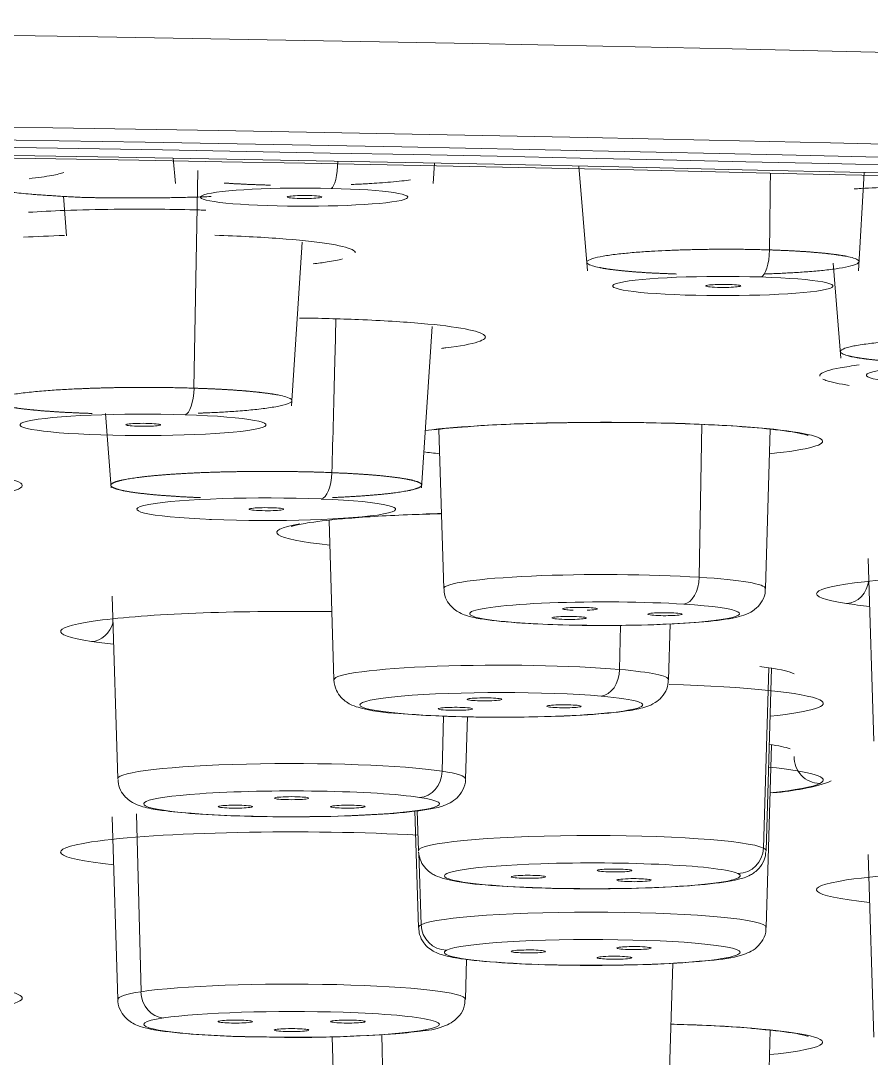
# Model space of a CAD drawing. Extents: x 19821 to 22981, y -91 to 2224.
# Drawn here: x 20712.54 to 20722.37, y 1301.8 to 1313.79 of the extents above; entities that cross this region are included whole.
import ezdxf

# ---------------------------------------------------------------- set-up
doc = ezdxf.new("R2010")
doc.units = 0
doc.header["$LTSCALE"] = 10
doc.header["$MEASUREMENT"] = 0
doc.layers.add('1', color=7, linetype='CONTINUOUS')

msp = doc.modelspace()

# ---------------------------------------------------------------- linework, layer by layer
at = {"layer": '1', "color": 7, "linetype": 'Continuous', "lineweight": 18}
for p, q in [((20714.305, 1312.197), (20714.33, 1311.904)), ((20717.308, 1311.904), (20717.322, 1312.139)), ((20718.992, 1312.104), (20719.092, 1310.896)), ((20722.223, 1310.896), (20722.29, 1312.029)), ((20713.036, 1311.759), (20713.07, 1311.301)), ((20715.673, 1309.336), (20715.795, 1311.226)), ((20721.93, 1310.983), (20722.02, 1309.885)), ((20717.173, 1308.387), (20717.297, 1310.251)), ((20713.523, 1309.246), (20713.586, 1308.387)), ((20717.375, 1309.063), (20717.431, 1307.224)), ((20721.148, 1307.224), (20721.204, 1309.066)), ((20716.106, 1308.011), (20716.161, 1306.17)), ((20722.335, 1307.571), (20722.399, 1305.461)), ((20713.6, 1307.136), (20713.663, 1305.026)), ((20720.029, 1306.17), (20720.048, 1306.815)), ((20721.155, 1304.194), (20721.219, 1306.304)), ((20717.681, 1305.026), (20717.703, 1305.744)), ((20721.155, 1303.308), (20721.219, 1305.419)), ((20717.097, 1304.656), (20717.138, 1303.308)), ((20717.124, 1304.66), (20717.138, 1304.194)), ((20713.6, 1304.587), (20713.663, 1302.476)), ((20722.335, 1304.15), (20722.399, 1302.04)), ((20717.681, 1302.476), (20717.695, 1302.939)), ((20720.029, 1301.332), (20720.076, 1302.894)), ((20721.148, 1300.278), (20721.203, 1302.117)), ((20716.14, 1302.045), (20716.161, 1301.332))]:
    msp.add_line(p, q, dxfattribs=at)
at = {"layer": '1', "color": 7, "linetype": 'Continuous', "lineweight": 13}
for p, q in [((20714.589, 1312.055), (20714.544, 1309.54)), ((20720.413, 1309.121), (20720.382, 1307.355)), ((20719.473, 1306.799), (20719.462, 1306.289)), ((20721.125, 1304.224), (20721.187, 1306.309)), ((20717.428, 1305.751), (20717.412, 1305.114)), ((20713.879, 1304.622), (20713.933, 1302.564)), ((20717.144, 1304.169), (20717.168, 1303.339)), ((20716.714, 1302.07), (20716.728, 1301.452))]:
    msp.add_line(p, q, dxfattribs=at)
for centre, major_axis, ratio, start_param, end_param in [((20690.341, 1302.937), (-124.486, 0), 0.087156, 3.139264, 4.704892), ((20719.289, 1308.926), (2.519, 0), 0.087156, 0.942478, 2.536542), ((20719.289, 1308.926), (2.519, 0), 0.087156, 5.570289, 7.225663), ((20719.289, 1308.926), (2.519, 0), 0.087156, 3.73501, 3.854488), ((20709.966, 1308.416), (2.594, 0), 0.087156, 5.789628, 6.771424), ((20718.095, 1307.873), (2.594, 0), 0.087156, 1.840188, 1.912346), ((20718.095, 1307.873), (2.594, 0), 0.087156, 2.68292, 3.843738), ((20719.289, 1307.224), (-1.859, 0), 0.087156, 4.08407, 6.285786), ((20724.332, 1307.164), (2.594, 0), 0.087156, 1.286859, 3.665191), ((20720.206, 1307.343), (-0.019, -0.299), 0.585549, 0.107723, 1.648529), ((20719.289, 1307.224), (-1.859, 0), 0.087156, 3.138943, 4.08407), ((20722.086, 1307.35), (0.045, 0.297), 0.86273, 3.314816, 4.739118), ((20719.289, 1306.934), (-1.559, 0), 0.087156, 4.08407, 7.225663), ((20719.289, 1306.934), (-1.559, 0), 0.087156, 0.942478, 4.08407), ((20724.332, 1307.164), (2.594, 0), 0.087156, 3.665191, 3.843771), ((20715.672, 1306.728), (2.669, 0), 0.087156, 1.395636, 3.665191), ((20713.361, 1306.911), (-0.045, -0.297), 0.86273, 0.173224, 1.446724), ((20715.672, 1306.728), (2.669, 0), 0.087156, 3.665191, 3.833463), ((20718.095, 1306.17), (-1.934, 0), 0.087156, 3.926991, 6.285788), ((20719.25, 1306.28), (-0.026, -0.299), 0.704416, 0.123102, 1.663907), ((20718.095, 1306.17), (-1.934, 0), 0.087156, 3.138945, 3.926991), ((20719.147, 1305.897), (2.669, 0), 0.087156, 0.174533, 1.232072), ((20718.095, 1305.88), (-1.634, 0), 0.087156, 3.926991, 7.068583), ((20718.095, 1305.88), (-1.634, 0), 0.087156, 0.785398, 3.926991), ((20719.147, 1305.897), (2.669, 0), 0.087156, 5.591326, 6.457718), ((20716.94, 1306.079), (0.026, 0.299), 0.704416, 3.003359, 3.264695), ((20715.672, 1305.026), (-2.009, 0), 0.087156, 3.665191, 6.285771), ((20721.775, 1305.27), (-0.133, 0.269), 0.98106, 1.074101, 2.674888), ((20717.152, 1305.109), (-0.045, -0.297), 0.86273, 0.173224, 1.714029), ((20715.672, 1305.026), (-2.009, 0), 0.087156, 3.138926, 3.665191), ((20719.147, 1305.011), (2.669, 0), 0.087156, 6.108652, 6.985353), ((20715.672, 1304.736), (-1.709, 0), 0.087156, 5.382219, 6.806784), ((20719.147, 1305.011), (2.669, 0), 0.087156, 5.59132, 6.108652), ((20715.672, 1304.736), (-1.709, 0), 0.087156, 0.523599, 3.665191), ((20715.672, 1304.179), (2.669, 0), 0.087156, 0.991974, 2.617994), ((20719.147, 1304.194), (-2.009, 0), 0.087156, 3.316126, 6.285766), ((20715.672, 1304.179), (2.669, 0), 0.087156, 2.617994, 3.833447), ((20720.83, 1304.229), (0.133, 0.269), 0.98106, 3.608297, 5.149103), ((20719.147, 1304.194), (-2.009, 0), 0.087156, 3.136907, 3.316126), ((20719.147, 1303.904), (-1.709, 0), 0.087156, 5.066876, 6.457718), ((20719.147, 1303.904), (-1.709, 0), 0.087156, 0.174533, 3.316126), ((20724.332, 1303.743), (2.594, 0), 0.087156, 0.716447, 2.617994), ((20724.332, 1303.743), (2.594, 0), 0.087156, 2.617994, 3.843755), ((20719.147, 1303.309), (-2.009, 0), 0.087156, 3.139012, 6.108652), ((20719.147, 1303.309), (-2.009, 0), 0.087156, 6.108652, 6.286838), ((20717.464, 1303.343), (0.133, -0.269), 0.98106, 4.275675, 5.816481), ((20719.147, 1303.019), (-1.709, 0), 0.087156, 2.96706, 6.108652), ((20719.147, 1303.019), (-1.709, 0), 0.087156, 6.108652, 9.250245), ((20709.966, 1302.491), (2.594, 0), 0.087156, 5.581072, 7.367804), ((20715.672, 1302.477), (-2.009, 0), 0.087156, 3.139007, 5.759587), ((20715.672, 1302.477), (-2.009, 0), 0.087156, 5.759587, 6.285852), ((20714.192, 1302.56), (0.045, -0.297), 0.86273, 4.569156, 6.109962), ((20715.672, 1302.187), (-1.709, 0), 0.087156, 5.759587, 8.901179), ((20715.672, 1302.187), (-1.709, 0), 0.087156, 2.617994, 4.355393), ((20719.289, 1301.981), (2.519, 0), 0.087156, 5.570289, 7.54537)]:
    msp.add_ellipse(centre, major_axis=major_axis, ratio=ratio, start_param=start_param, end_param=end_param, dxfattribs=at)
at = {"layer": '1', "color": 7, "linetype": 'Continuous', "lineweight": 18}
for centre, major_axis, ratio, start_param, end_param in [((20690.341, 1301.967), (-123.486, 0), 0.087156, 3.213209, 4.704892), ((20690.341, 1301.967), (-121.8, 0), 0.087156, 1.570796, 4.70718), ((20690.341, 1301.967), (-120.85, 0), 0.087156, 1.570796, 4.712389), ((20690.341, 1302.016), (119.248, 0), 0.087156, 4.712389, 7.847018), ((20690.341, 1301.967), (119.464, 0), 0.087156, 4.712389, 7.853982), ((20716.128, 1312.148), (-0.007, -0.3), 0.257129, 0.090849, 1.634451), ((20715.819, 1311.748), (-1.2, 0), 0.087156, 4.452076, 7.590514), ((20715.815, 1311.748), (-1.2, 0), 0.087156, 1.310546, 4.448859), ((20721.092, 1311.124), (-0.009, -0.3), 0.340271, 0.093188, 1.628344), ((20720.658, 1310.721), (-1.274, 0), 0.087155, 4.364414, 7.503719), ((20720.655, 1310.721), (-1.274, 0), 0.087156, 1.222733, 4.362215), ((20723.661, 1309.689), (-1.348, 0), 0.087156, 4.276104, 7.417179), ((20714.442, 1309.531), (-0.01, -0.3), 0.340613, 0.092952, 1.611077), ((20713.956, 1309.116), (-1.422, 0), 0.087156, 4.363653, 7.504398), ((20713.954, 1309.116), (-1.422, 0), 0.087155, 1.222182, 4.362684), ((20716.012, 1308.558), (-0.012, -0.3), 0.420985, 0.096294, 1.605833), ((20715.38, 1308.141), (-1.496, 0), 0.087156, 4.276027, 7.417605), ((20715.379, 1308.141), (-1.496, 0), 0.087158, 1.135247, 4.2752), ((20714.747, 1308.322), (0.012, 0.3), 0.420985, 3.044522, 3.237771), ((20719.147, 1306.204), (2.369, 0), 0.087156, 0.174533, 0.613507), ((20719.147, 1305.319), (2.369, 0), 0.087156, 0.264441, 0.528833), ((20715.672, 1304.736), (-1.709, 0), 0.087156, 3.665191, 5.382219), ((20714.192, 1304.96), (0.045, 0.297), 0.86273, 3.028153, 3.314816), ((20719.147, 1303.904), (-1.709, 0), 0.087156, 3.316126, 5.066876), ((20715.672, 1302.187), (-1.709, 0), 0.087156, 4.355393, 5.759587), ((20717.152, 1302.411), (-0.045, 0.297), 0.86273, 2.968369, 3.254863)]:
    msp.add_ellipse(centre, major_axis=major_axis, ratio=ratio, start_param=start_param, end_param=end_param, dxfattribs=at)
for points, knots in [([(20713.042, 1312.033), (20713.007, 1312.021), (20712.902, 1311.996), (20712.742, 1311.973), (20712.638, 1311.961)], [0, 0, 0, 0, 0.445558, 1, 1, 1, 1]), ([(20717.045, 1311.947), (20717.014, 1311.942), (20716.943, 1311.934), (20716.824, 1311.922), (20716.695, 1311.912), (20716.597, 1311.906), (20716.533, 1311.902), (20716.498, 1311.9), (20716.463, 1311.898), (20716.428, 1311.897), (20716.394, 1311.895), (20716.372, 1311.894), (20716.361, 1311.894)], [0, 0, 0, 0, 0.180045, 0.390689, 0.57784, 0.74147, 0.785893, 0.830226, 0.87447, 0.918624, 0.962688, 1, 1, 1, 1]), ([(20715.43, 1311.887), (20715.423, 1311.887), (20715.411, 1311.887), (20715.392, 1311.888), (20715.373, 1311.888), (20715.354, 1311.889), (20715.336, 1311.889), (20715.317, 1311.89), (20715.298, 1311.891), (20715.28, 1311.891), (20715.261, 1311.892), (20715.243, 1311.893), (20715.225, 1311.893), (20715.207, 1311.894), (20715.188, 1311.895), (20715.17, 1311.895), (20715.153, 1311.896), (20715.135, 1311.897), (20715.117, 1311.898), (20715.099, 1311.899), (20715.082, 1311.9), (20715.064, 1311.901), (20715.047, 1311.901), (20715.03, 1311.902), (20715.013, 1311.903), (20714.996, 1311.904), (20714.979, 1311.905), (20714.962, 1311.906), (20714.946, 1311.908), (20714.93, 1311.909), (20714.913, 1311.91), (20714.901, 1311.911), (20714.893, 1311.911), (20714.892, 1311.911)], [0, 0, 0, 0, 0.032374, 0.064787, 0.09724, 0.129731, 0.162262, 0.194832, 0.227441, 0.260089, 0.292776, 0.325503, 0.358268, 0.391073, 0.423916, 0.456799, 0.489721, 0.522682, 0.555682, 0.588721, 0.621799, 0.654916, 0.688072, 0.721267, 0.754501, 0.787774, 0.821086, 0.854437, 0.887828, 0.921257, 0.954725, 0.988232, 1, 1, 1, 1]), ([(20722.173, 1311.842), (20722.199, 1311.844), (20722.447, 1311.86), (20722.985, 1311.882), (20723.855, 1311.889), (20724.386, 1311.877), (20724.648, 1311.866)], [0, 0, 0, 0, 0.038519, 0.359013, 0.679506, 1, 1, 1, 1]), ([(20713.291, 1311.743), (20713.277, 1311.744), (20713.25, 1311.745), (20713.211, 1311.747), (20713.171, 1311.749), (20713.133, 1311.751), (20713.095, 1311.753), (20713.057, 1311.755), (20713.02, 1311.757), (20712.984, 1311.759), (20712.949, 1311.761), (20712.914, 1311.764), (20712.879, 1311.766), (20712.846, 1311.768), (20712.813, 1311.77), (20712.78, 1311.773), (20712.749, 1311.775), (20712.718, 1311.777), (20712.687, 1311.78), (20712.629, 1311.785), (20712.547, 1311.792), (20712.481, 1311.799), (20712.45, 1311.802)], [0, 0, 0, 0, 0.040991, 0.081794, 0.122409, 0.162836, 0.203075, 0.243126, 0.282989, 0.322664, 0.362151, 0.401449, 0.44056, 0.479482, 0.518216, 0.556762, 0.59512, 0.633289, 0.67127, 0.709063, 0.857753, 1, 1, 1, 1]), ([(20714.741, 1311.755), (20714.741, 1311.755), (20714.676, 1311.752), (20714.547, 1311.748), (20714.358, 1311.743), (20714.184, 1311.74), (20714.067, 1311.739), (20714.001, 1311.739), (20713.981, 1311.739), (20713.96, 1311.739), (20713.94, 1311.739), (20713.919, 1311.739), (20713.899, 1311.738), (20713.878, 1311.738), (20713.857, 1311.738), (20713.836, 1311.738), (20713.815, 1311.738), (20713.795, 1311.738), (20713.774, 1311.738), (20713.753, 1311.738), (20713.732, 1311.739), (20713.711, 1311.739), (20713.69, 1311.739), (20713.669, 1311.739), (20713.648, 1311.739), (20713.627, 1311.739), (20713.606, 1311.739), (20713.585, 1311.739), (20713.564, 1311.74), (20713.543, 1311.74), (20713.521, 1311.74), (20713.5, 1311.74), (20713.479, 1311.74), (20713.458, 1311.741), (20713.437, 1311.741), (20713.416, 1311.741), (20713.395, 1311.742), (20713.374, 1311.742), (20713.353, 1311.742), (20713.332, 1311.743), (20713.312, 1311.743), (20713.298, 1311.743), (20713.291, 1311.743)], [0, 0, 0, 0, 0.000043, 0.145397, 0.277218, 0.395497, 0.500228, 0.513917, 0.527642, 0.541401, 0.555195, 0.569023, 0.582886, 0.596784, 0.610717, 0.624684, 0.638686, 0.652722, 0.666794, 0.680899, 0.69504, 0.709215, 0.723425, 0.73767, 0.751949, 0.766263, 0.780612, 0.794995, 0.809413, 0.823866, 0.838353, 0.852875, 0.867432, 0.882023, 0.896649, 0.91131, 0.926005, 0.940735, 0.955499, 0.970298, 0.985132, 1, 1, 1, 1]), ([(20712.633, 1311.573), (20712.763, 1311.581), (20713.076, 1311.597), (20713.597, 1311.609), (20714.131, 1311.61), (20714.485, 1311.603), (20714.658, 1311.598), (20714.683, 1311.597)], [0, 0, 0, 0, 0.226183, 0.501641, 0.745654, 0.9627, 1, 1, 1, 1]), ([(20714.786, 1311.307), (20715.068, 1311.298), (20715.559, 1311.273), (20716.126, 1311.215), (20716.372, 1311.154), (20716.408, 1311.117), (20716.408, 1311.105)], [0, 0, 0, 0, 0.285403, 0.570806, 0.856209, 1, 1, 1, 1]), ([(20720.119, 1310.859), (20720.112, 1310.86), (20720.099, 1310.86), (20720.08, 1310.861), (20720.061, 1310.861), (20720.042, 1310.862), (20720.023, 1310.863), (20720.004, 1310.864), (20719.985, 1310.864), (20719.966, 1310.865), (20719.948, 1310.866), (20719.929, 1310.867), (20719.911, 1310.868), (20719.893, 1310.869), (20719.874, 1310.869), (20719.856, 1310.87), (20719.838, 1310.871), (20719.82, 1310.872), (20719.803, 1310.873), (20719.785, 1310.874), (20719.768, 1310.875), (20719.75, 1310.876), (20719.733, 1310.878), (20719.716, 1310.879), (20719.699, 1310.88), (20719.683, 1310.881), (20719.666, 1310.882), (20719.65, 1310.883), (20719.634, 1310.885), (20719.618, 1310.886), (20719.602, 1310.887), (20719.586, 1310.889), (20719.57, 1310.89), (20719.555, 1310.891), (20719.54, 1310.893), (20719.525, 1310.894), (20719.51, 1310.895), (20719.496, 1310.897), (20719.481, 1310.898), (20719.467, 1310.9), (20719.453, 1310.901), (20719.439, 1310.903), (20719.426, 1310.904), (20719.412, 1310.906), (20719.399, 1310.908), (20719.386, 1310.909), (20719.374, 1310.911), (20719.361, 1310.912), (20719.349, 1310.914), (20719.337, 1310.916), (20719.325, 1310.917), (20719.314, 1310.919), (20719.303, 1310.921), (20719.292, 1310.923), (20719.281, 1310.924), (20719.271, 1310.926), (20719.26, 1310.928), (20719.25, 1310.93), (20719.241, 1310.932), (20719.201, 1310.939), (20719.137, 1310.955), (20719.081, 1310.981), (20719.081, 1311.012), (20719.159, 1311.044), (20719.299, 1311.072), (20719.465, 1311.093), (20719.643, 1311.11), (20719.818, 1311.122), (20719.948, 1311.128), (20720.029, 1311.132), (20720.067, 1311.134), (20720.105, 1311.135), (20720.144, 1311.136), (20720.183, 1311.138), (20720.222, 1311.139), (20720.261, 1311.14), (20720.3, 1311.141), (20720.34, 1311.142), (20720.379, 1311.143), (20720.419, 1311.143), (20720.459, 1311.144), (20720.499, 1311.145), (20720.539, 1311.145), (20720.578, 1311.145), (20720.618, 1311.146), (20720.658, 1311.146), (20720.698, 1311.146), (20720.737, 1311.146), (20720.777, 1311.146), (20720.816, 1311.145), (20720.855, 1311.145), (20720.894, 1311.145), (20720.933, 1311.144), (20720.971, 1311.143), (20721.009, 1311.143), (20721.047, 1311.142), (20721.084, 1311.141), (20721.122, 1311.14), (20721.158, 1311.139), (20721.183, 1311.138), (20721.195, 1311.138)], [0, 0, 0, 0, 0.004171, 0.008347, 0.012528, 0.016714, 0.020904, 0.0251, 0.029301, 0.033508, 0.037719, 0.041935, 0.046156, 0.050382, 0.054613, 0.058849, 0.06309, 0.067336, 0.071588, 0.075844, 0.080105, 0.084371, 0.088643, 0.092919, 0.0972, 0.101486, 0.105778, 0.110074, 0.114375, 0.118682, 0.122993, 0.127309, 0.131631, 0.135957, 0.140288, 0.144625, 0.148966, 0.153312, 0.157663, 0.16202, 0.166381, 0.170747, 0.175119, 0.179495, 0.183876, 0.188262, 0.192654, 0.19705, 0.201451, 0.205857, 0.210268, 0.214684, 0.219106, 0.223532, 0.227963, 0.232399, 0.23684, 0.241286, 0.245737, 0.250193, 0.2978, 0.355307, 0.422689, 0.499917, 0.562474, 0.618739, 0.668715, 0.712403, 0.749803, 0.758136, 0.766451, 0.774748, 0.783028, 0.79129, 0.799535, 0.807762, 0.815972, 0.824164, 0.832339, 0.840497, 0.848637, 0.856759, 0.864864, 0.872952, 0.881022, 0.889075, 0.897111, 0.905129, 0.91313, 0.921114, 0.92908, 0.937029, 0.944961, 0.952875, 0.960772, 0.968652, 0.976515, 0.984361, 0.992189, 1, 1, 1, 1]), ([(20721.195, 1311.138), (20721.201, 1311.138), (20721.214, 1311.137), (20721.233, 1311.137), (20721.252, 1311.136), (20721.272, 1311.135), (20721.291, 1311.135), (20721.31, 1311.134), (20721.328, 1311.133), (20721.347, 1311.132), (20721.366, 1311.131), (20721.384, 1311.131), (20721.403, 1311.13), (20721.421, 1311.129), (20721.439, 1311.128), (20721.457, 1311.127), (20721.475, 1311.126), (20721.493, 1311.125), (20721.511, 1311.124), (20721.528, 1311.123), (20721.546, 1311.122), (20721.563, 1311.121), (20721.58, 1311.12), (20721.597, 1311.119), (20721.614, 1311.118), (20721.631, 1311.116), (20721.647, 1311.115), (20721.664, 1311.114), (20721.68, 1311.113), (20721.696, 1311.111), (20721.712, 1311.11), (20721.728, 1311.109), (20721.743, 1311.107), (20721.759, 1311.106), (20721.774, 1311.105), (20721.789, 1311.103), (20721.803, 1311.102), (20721.818, 1311.1), (20721.832, 1311.099), (20721.847, 1311.098), (20721.86, 1311.096), (20721.874, 1311.094), (20721.888, 1311.093), (20721.901, 1311.091), (20721.914, 1311.09), (20721.927, 1311.088), (20721.94, 1311.087), (20721.952, 1311.085), (20721.964, 1311.083), (20721.976, 1311.082), (20721.988, 1311.08), (20721.999, 1311.078), (20722.011, 1311.076), (20722.022, 1311.075), (20722.032, 1311.073), (20722.043, 1311.071), (20722.053, 1311.069), (20722.063, 1311.068), (20722.073, 1311.066), (20722.113, 1311.058), (20722.177, 1311.042), (20722.232, 1311.017), (20722.232, 1310.985), (20722.154, 1310.954), (20722.014, 1310.926), (20721.848, 1310.904), (20721.67, 1310.888), (20721.495, 1310.876), (20721.365, 1310.869), (20721.284, 1310.865), (20721.246, 1310.864), (20721.208, 1310.862), (20721.173, 1310.861), (20721.151, 1310.86), (20721.142, 1310.86)], [0, 0, 0, 0, 0.005295, 0.010596, 0.015903, 0.021217, 0.026536, 0.031861, 0.037193, 0.04253, 0.047874, 0.053224, 0.058579, 0.063941, 0.069309, 0.074683, 0.080063, 0.085449, 0.090841, 0.09624, 0.101644, 0.107054, 0.112471, 0.117894, 0.123323, 0.128757, 0.134198, 0.139646, 0.145099, 0.150558, 0.156024, 0.161495, 0.166973, 0.172457, 0.177947, 0.183443, 0.188945, 0.194454, 0.199968, 0.205489, 0.211016, 0.216549, 0.222088, 0.227633, 0.233184, 0.238742, 0.244306, 0.249876, 0.255452, 0.261034, 0.266622, 0.272217, 0.277818, 0.283425, 0.289038, 0.294657, 0.300283, 0.305914, 0.311552, 0.317196, 0.377705, 0.450643, 0.536007, 0.633792, 0.713161, 0.784539, 0.847911, 0.903262, 0.95058, 0.961133, 0.971665, 0.982176, 0.992665, 1, 1, 1, 1]), ([(20716.261, 1311.033), (20716.213, 1311.021), (20716.111, 1311.002), (20715.979, 1310.984), (20715.92, 1310.977)], [0, 0, 0, 0, 0.58945, 1, 1, 1, 1]), ([(20716.445, 1310.333), (20716.725, 1310.321), (20717.203, 1310.292), (20717.725, 1310.227), (20717.953, 1310.15), (20717.874, 1310.074), (20717.61, 1310.024), (20717.421, 1310.002), (20717.404, 1310)], [0, 0, 0, 0, 0.196125, 0.392251, 0.588376, 0.784501, 0.980627, 1, 1, 1, 1]), ([(20722.964, 1309.829), (20722.958, 1309.829), (20722.945, 1309.83), (20722.926, 1309.831), (20722.907, 1309.831), (20722.888, 1309.832), (20722.87, 1309.833), (20722.851, 1309.834), (20722.832, 1309.835), (20722.814, 1309.836), (20722.796, 1309.837), (20722.777, 1309.838), (20722.759, 1309.839), (20722.741, 1309.84), (20722.724, 1309.841), (20722.706, 1309.842), (20722.688, 1309.843), (20722.671, 1309.845), (20722.653, 1309.846), (20722.636, 1309.847), (20722.619, 1309.848), (20722.602, 1309.849), (20722.586, 1309.851), (20722.569, 1309.852), (20722.553, 1309.853), (20722.536, 1309.855), (20722.52, 1309.856), (20722.505, 1309.857), (20722.489, 1309.859), (20722.473, 1309.86), (20722.458, 1309.862), (20722.443, 1309.863), (20722.428, 1309.864), (20722.413, 1309.866), (20722.399, 1309.868), (20722.384, 1309.869), (20722.37, 1309.871), (20722.356, 1309.872), (20722.342, 1309.874), (20722.329, 1309.876), (20722.316, 1309.877), (20722.303, 1309.879), (20722.29, 1309.881), (20722.277, 1309.882), (20722.265, 1309.884), (20722.253, 1309.886), (20722.241, 1309.888), (20722.23, 1309.889), (20722.218, 1309.891), (20722.207, 1309.893), (20722.197, 1309.895), (20722.186, 1309.897), (20722.176, 1309.899), (20722.166, 1309.901), (20722.156, 1309.902), (20722.147, 1309.904), (20722.138, 1309.906), (20722.129, 1309.908), (20722.121, 1309.91), (20722.087, 1309.919), (20722.035, 1309.935), (20722.003, 1309.962), (20722.033, 1309.994), (20722.145, 1310.026), (20722.319, 1310.053), (20722.512, 1310.074), (20722.714, 1310.089), (20722.908, 1310.1), (20723.05, 1310.106), (20723.138, 1310.109), (20723.18, 1310.11), (20723.222, 1310.111), (20723.264, 1310.112), (20723.306, 1310.113), (20723.349, 1310.114), (20723.391, 1310.115), (20723.433, 1310.116), (20723.476, 1310.116), (20723.518, 1310.117), (20723.561, 1310.117), (20723.603, 1310.117), (20723.645, 1310.118), (20723.687, 1310.118), (20723.729, 1310.118), (20723.771, 1310.118), (20723.812, 1310.117), (20723.853, 1310.117), (20723.894, 1310.117), (20723.935, 1310.116), (20723.975, 1310.116), (20724.015, 1310.115), (20724.055, 1310.114), (20724.094, 1310.113), (20724.133, 1310.112), (20724.171, 1310.111), (20724.209, 1310.11), (20724.247, 1310.109), (20724.284, 1310.108), (20724.321, 1310.106), (20724.345, 1310.105), (20724.357, 1310.105)], [0, 0, 0, 0, 0.004078, 0.008164, 0.012259, 0.016362, 0.020473, 0.024592, 0.02872, 0.032856, 0.037, 0.041152, 0.045313, 0.049482, 0.053659, 0.057845, 0.062039, 0.066241, 0.070451, 0.07467, 0.078897, 0.083132, 0.087375, 0.091627, 0.095887, 0.100155, 0.104432, 0.108716, 0.113009, 0.117311, 0.12162, 0.125938, 0.130264, 0.134598, 0.138941, 0.143292, 0.147651, 0.152018, 0.156393, 0.160777, 0.165169, 0.16957, 0.173978, 0.178395, 0.18282, 0.187253, 0.191695, 0.196145, 0.200603, 0.205069, 0.209543, 0.214026, 0.218517, 0.223016, 0.227523, 0.232039, 0.236563, 0.241095, 0.245635, 0.250184, 0.297654, 0.355114, 0.422544, 0.499915, 0.562606, 0.61894, 0.668919, 0.712542, 0.749809, 0.758306, 0.766775, 0.775216, 0.783628, 0.792011, 0.800366, 0.808692, 0.81699, 0.82526, 0.833501, 0.841713, 0.849897, 0.858053, 0.86618, 0.874278, 0.882349, 0.890391, 0.898404, 0.906389, 0.914346, 0.922274, 0.930174, 0.938046, 0.945889, 0.953704, 0.961491, 0.969249, 0.976979, 0.984681, 0.992355, 1, 1, 1, 1]), ([(20721.775, 1309.678), (20721.774, 1309.687), (20721.787, 1309.72), (20721.926, 1309.765), (20722.148, 1309.798), (20722.232, 1309.809)], [0, 0, 0, 0, 0.173767, 0.724589, 1, 1, 1, 1]), ([(20713.366, 1309.248), (20713.36, 1309.248), (20713.348, 1309.248), (20713.33, 1309.249), (20713.312, 1309.25), (20713.294, 1309.25), (20713.276, 1309.251), (20713.258, 1309.252), (20713.24, 1309.252), (20713.222, 1309.253), (20713.204, 1309.254), (20713.187, 1309.255), (20713.169, 1309.255), (20713.152, 1309.256), (20713.134, 1309.257), (20713.117, 1309.258), (20713.099, 1309.259), (20713.082, 1309.26), (20713.065, 1309.26), (20713.048, 1309.261), (20713.031, 1309.262), (20713.014, 1309.263), (20712.997, 1309.264), (20712.981, 1309.265), (20712.964, 1309.266), (20712.948, 1309.267), (20712.932, 1309.268), (20712.915, 1309.269), (20712.899, 1309.271), (20712.883, 1309.272), (20712.867, 1309.273), (20712.852, 1309.274), (20712.836, 1309.275), (20712.821, 1309.276), (20712.805, 1309.278), (20712.79, 1309.279), (20712.775, 1309.28), (20712.76, 1309.281), (20712.746, 1309.283), (20712.731, 1309.284), (20712.716, 1309.285), (20712.702, 1309.286), (20712.688, 1309.288), (20712.674, 1309.289), (20712.66, 1309.291), (20712.647, 1309.292), (20712.633, 1309.293), (20712.62, 1309.295), (20712.607, 1309.296), (20712.594, 1309.298), (20712.581, 1309.299), (20712.569, 1309.301), (20712.556, 1309.302), (20712.544, 1309.304), (20712.532, 1309.305), (20712.52, 1309.307), (20712.509, 1309.309), (20712.497, 1309.31), (20712.486, 1309.312), (20712.475, 1309.313), (20712.464, 1309.315), (20712.454, 1309.317), (20712.443, 1309.318), (20712.433, 1309.32), (20712.423, 1309.322), (20712.414, 1309.323), (20712.404, 1309.325), (20712.361, 1309.333), (20712.291, 1309.35), (20712.231, 1309.377), (20712.231, 1309.41), (20712.316, 1309.444), (20712.47, 1309.473), (20712.652, 1309.495), (20712.847, 1309.512), (20713.039, 1309.525), (20713.181, 1309.532), (20713.27, 1309.535), (20713.312, 1309.537), (20713.354, 1309.539), (20713.397, 1309.54), (20713.44, 1309.541), (20713.484, 1309.543), (20713.527, 1309.544), (20713.571, 1309.545), (20713.615, 1309.546), (20713.658, 1309.546), (20713.702, 1309.547), (20713.746, 1309.548), (20713.79, 1309.548), (20713.834, 1309.549), (20713.877, 1309.549), (20713.921, 1309.549), (20713.964, 1309.549), (20714.008, 1309.549), (20714.051, 1309.549), (20714.094, 1309.549), (20714.136, 1309.548), (20714.179, 1309.548), (20714.221, 1309.547), (20714.263, 1309.547), (20714.304, 1309.546), (20714.345, 1309.545), (20714.386, 1309.545), (20714.426, 1309.544), (20714.466, 1309.543), (20714.505, 1309.541), (20714.531, 1309.541), (20714.544, 1309.54)], [0, 0, 0, 0, 0.003593, 0.007192, 0.010798, 0.014409, 0.018027, 0.021651, 0.02528, 0.028916, 0.032558, 0.036206, 0.03986, 0.04352, 0.047186, 0.050858, 0.054537, 0.058221, 0.061912, 0.065608, 0.069311, 0.07302, 0.076735, 0.080455, 0.084182, 0.087915, 0.091655, 0.0954, 0.099151, 0.102908, 0.106672, 0.110441, 0.114217, 0.117999, 0.121786, 0.12558, 0.12938, 0.133186, 0.136998, 0.140816, 0.14464, 0.14847, 0.152306, 0.156149, 0.159997, 0.163852, 0.167712, 0.171579, 0.175451, 0.17933, 0.183215, 0.187106, 0.191002, 0.194905, 0.198814, 0.20273, 0.206651, 0.210578, 0.214511, 0.21845, 0.222396, 0.226347, 0.230305, 0.234268, 0.238238, 0.242214, 0.246195, 0.250183, 0.297846, 0.35537, 0.422737, 0.499923, 0.562726, 0.619119, 0.669101, 0.712669, 0.749821, 0.758333, 0.766816, 0.775269, 0.783692, 0.792086, 0.80045, 0.808785, 0.817091, 0.825367, 0.833614, 0.841831, 0.850019, 0.858177, 0.866306, 0.874405, 0.882475, 0.890516, 0.898527, 0.906509, 0.914461, 0.922384, 0.930278, 0.938142, 0.945977, 0.953783, 0.961559, 0.969306, 0.977023, 0.984712, 0.99237, 1, 1, 1, 1]), ([(20714.544, 1309.54), (20714.55, 1309.54), (20714.562, 1309.54), (20714.58, 1309.539), (20714.598, 1309.538), (20714.616, 1309.538), (20714.634, 1309.537), (20714.652, 1309.536), (20714.67, 1309.536), (20714.688, 1309.535), (20714.706, 1309.534), (20714.723, 1309.534), (20714.741, 1309.533), (20714.758, 1309.532), (20714.776, 1309.531), (20714.793, 1309.53), (20714.81, 1309.529), (20714.828, 1309.529), (20714.845, 1309.528), (20714.862, 1309.527), (20714.879, 1309.526), (20714.895, 1309.525), (20714.912, 1309.524), (20714.929, 1309.523), (20714.945, 1309.522), (20714.962, 1309.521), (20714.978, 1309.52), (20714.994, 1309.519), (20715.01, 1309.518), (20715.026, 1309.516), (20715.042, 1309.515), (20715.058, 1309.514), (20715.073, 1309.513), (20715.089, 1309.512), (20715.104, 1309.511), (20715.119, 1309.509), (20715.134, 1309.508), (20715.149, 1309.507), (20715.164, 1309.506), (20715.179, 1309.504), (20715.193, 1309.503), (20715.207, 1309.502), (20715.222, 1309.5), (20715.236, 1309.499), (20715.249, 1309.498), (20715.263, 1309.496), (20715.277, 1309.495), (20715.29, 1309.493), (20715.303, 1309.492), (20715.316, 1309.49), (20715.329, 1309.489), (20715.341, 1309.487), (20715.354, 1309.486), (20715.366, 1309.484), (20715.378, 1309.483), (20715.39, 1309.481), (20715.401, 1309.48), (20715.413, 1309.478), (20715.424, 1309.476), (20715.435, 1309.475), (20715.446, 1309.473), (20715.456, 1309.471), (20715.467, 1309.47), (20715.477, 1309.468), (20715.487, 1309.466), (20715.497, 1309.465), (20715.506, 1309.463), (20715.549, 1309.455), (20715.619, 1309.438), (20715.68, 1309.411), (20715.68, 1309.378), (20715.595, 1309.345), (20715.441, 1309.316), (20715.26, 1309.293), (20715.065, 1309.276), (20714.872, 1309.263), (20714.73, 1309.256), (20714.641, 1309.253), (20714.61, 1309.251), (20714.593, 1309.251), (20714.591, 1309.251)], [0, 0, 0, 0, 0.004661, 0.00933, 0.014008, 0.018694, 0.023388, 0.028091, 0.032802, 0.037521, 0.042249, 0.046985, 0.05173, 0.056483, 0.061244, 0.066014, 0.070792, 0.075579, 0.080374, 0.085177, 0.089989, 0.094809, 0.099637, 0.104474, 0.109319, 0.114173, 0.119034, 0.123905, 0.128784, 0.133671, 0.138566, 0.14347, 0.148382, 0.153303, 0.158232, 0.16317, 0.168116, 0.17307, 0.178033, 0.183004, 0.187983, 0.192971, 0.197967, 0.202972, 0.207985, 0.213006, 0.218036, 0.223075, 0.228121, 0.233176, 0.23824, 0.243312, 0.248392, 0.253481, 0.258578, 0.263684, 0.268798, 0.27392, 0.279051, 0.28419, 0.289338, 0.294494, 0.299658, 0.304831, 0.310013, 0.315203, 0.320401, 0.325607, 0.387331, 0.462085, 0.549858, 0.650637, 0.732088, 0.805348, 0.870405, 0.92725, 0.975872, 0.986907, 0.997908, 1, 1, 1, 1]), ([(20722.116, 1309.572), (20722.004, 1309.589), (20721.888, 1309.613), (20721.824, 1309.638), (20721.812, 1309.645)], [0, 0, 0, 0, 0.751702, 1, 1, 1, 1]), ([(20717.698, 1309.094), (20717.711, 1309.095), (20717.919, 1309.115), (20718.521, 1309.138), (20719.425, 1309.15), (20720.211, 1309.133), (20720.615, 1309.112), (20720.751, 1309.104)], [0, 0, 0, 0, 0.018459, 0.287202, 0.566854, 0.849127, 1, 1, 1, 1]), ([(20720.751, 1309.104), (20720.927, 1309.092), (20721.254, 1309.066), (20721.552, 1309.021), (20721.637, 1308.995), (20721.64, 1308.993), (20721.64, 1308.993)], [0, 0, 0, 0, 0.350089, 0.758494, 0.978254, 1, 1, 1, 1]), ([(20714.621, 1308.275), (20714.614, 1308.275), (20714.601, 1308.276), (20714.582, 1308.277), (20714.563, 1308.277), (20714.543, 1308.278), (20714.524, 1308.279), (20714.504, 1308.28), (20714.485, 1308.281), (20714.465, 1308.282), (20714.446, 1308.283), (20714.426, 1308.284), (20714.407, 1308.285), (20714.387, 1308.286), (20714.368, 1308.287), (20714.348, 1308.289), (20714.329, 1308.29), (20714.31, 1308.291), (20714.29, 1308.292), (20714.271, 1308.294), (20714.252, 1308.295), (20714.233, 1308.296), (20714.214, 1308.298), (20714.195, 1308.299), (20714.176, 1308.3), (20714.158, 1308.302), (20714.139, 1308.303), (20714.121, 1308.305), (20714.103, 1308.307), (20714.084, 1308.308), (20714.067, 1308.31), (20714.049, 1308.312), (20714.031, 1308.313), (20714.014, 1308.315), (20713.996, 1308.317), (20713.979, 1308.319), (20713.963, 1308.321), (20713.946, 1308.322), (20713.93, 1308.324), (20713.914, 1308.326), (20713.898, 1308.328), (20713.882, 1308.33), (20713.867, 1308.332), (20713.852, 1308.335), (20713.837, 1308.337), (20713.822, 1308.339), (20713.808, 1308.341), (20713.795, 1308.343), (20713.781, 1308.346), (20713.768, 1308.348), (20713.755, 1308.35), (20713.743, 1308.353), (20713.731, 1308.355), (20713.719, 1308.357), (20713.708, 1308.36), (20713.697, 1308.362), (20713.687, 1308.365), (20713.677, 1308.368), (20713.667, 1308.37), (20713.658, 1308.373), (20713.65, 1308.375), (20713.641, 1308.378), (20713.634, 1308.381), (20713.627, 1308.384), (20713.62, 1308.386), (20713.614, 1308.389), (20713.608, 1308.392), (20713.603, 1308.395), (20713.599, 1308.398), (20713.595, 1308.4), (20713.592, 1308.403), (20713.589, 1308.406), (20713.587, 1308.409), (20713.585, 1308.412), (20713.584, 1308.415), (20713.584, 1308.418), (20713.584, 1308.421), (20713.585, 1308.424), (20713.587, 1308.427), (20713.589, 1308.43), (20713.592, 1308.433), (20713.596, 1308.436), (20713.6, 1308.439), (20713.605, 1308.442), (20713.611, 1308.446), (20713.617, 1308.449), (20713.625, 1308.452), (20713.632, 1308.455), (20713.641, 1308.458), (20713.65, 1308.461), (20713.66, 1308.464), (20713.671, 1308.467), (20713.683, 1308.47), (20713.695, 1308.473), (20713.708, 1308.476), (20713.722, 1308.479), (20713.737, 1308.482), (20713.757, 1308.486), (20713.783, 1308.491), (20713.816, 1308.496), (20713.851, 1308.502), (20713.888, 1308.507), (20713.927, 1308.512), (20713.967, 1308.517), (20714.009, 1308.521), (20714.053, 1308.526), (20714.098, 1308.53), (20714.144, 1308.534), (20714.191, 1308.538), (20714.24, 1308.542), (20714.289, 1308.545), (20714.339, 1308.548), (20714.39, 1308.552), (20714.442, 1308.555), (20714.494, 1308.557), (20714.547, 1308.56), (20714.6, 1308.562), (20714.653, 1308.565), (20714.707, 1308.567), (20714.761, 1308.568), (20714.815, 1308.57), (20714.869, 1308.572), (20714.923, 1308.573), (20714.976, 1308.574), (20715.03, 1308.575), (20715.083, 1308.576), (20715.136, 1308.577), (20715.188, 1308.578), (20715.241, 1308.578), (20715.292, 1308.578), (20715.343, 1308.578), (20715.394, 1308.578), (20715.444, 1308.578), (20715.493, 1308.578), (20715.542, 1308.578), (20715.59, 1308.577), (20715.637, 1308.577), (20715.683, 1308.576), (20715.729, 1308.575), (20715.774, 1308.575), (20715.818, 1308.574), (20715.861, 1308.573), (20715.903, 1308.572), (20715.945, 1308.571), (20715.985, 1308.569), (20716.025, 1308.568), (20716.064, 1308.567), (20716.102, 1308.565), (20716.126, 1308.564), (20716.139, 1308.564)], [0, 0, 0, 0, 0.003797, 0.007624, 0.011481, 0.015367, 0.019283, 0.023229, 0.027205, 0.03121, 0.035245, 0.03931, 0.043404, 0.047528, 0.051682, 0.055866, 0.060079, 0.064322, 0.068595, 0.072898, 0.07723, 0.081592, 0.085984, 0.090405, 0.094856, 0.099337, 0.103848, 0.108388, 0.112958, 0.117558, 0.122187, 0.126846, 0.131535, 0.136254, 0.141002, 0.14578, 0.150588, 0.155425, 0.160292, 0.165189, 0.170115, 0.175072, 0.180058, 0.185073, 0.190119, 0.195194, 0.200298, 0.205433, 0.210597, 0.215791, 0.221015, 0.226268, 0.231551, 0.236863, 0.242206, 0.247578, 0.25298, 0.258411, 0.263872, 0.269363, 0.274883, 0.280434, 0.286013, 0.291623, 0.297262, 0.302931, 0.30863, 0.314358, 0.320116, 0.325904, 0.331721, 0.337568, 0.343445, 0.349351, 0.355287, 0.361253, 0.367248, 0.373274, 0.379328, 0.385413, 0.391527, 0.397671, 0.403844, 0.410047, 0.41628, 0.422542, 0.428834, 0.435156, 0.441507, 0.447888, 0.454299, 0.460739, 0.467209, 0.473709, 0.480238, 0.486797, 0.493386, 0.500004, 0.512433, 0.524757, 0.536976, 0.54909, 0.561099, 0.573003, 0.584801, 0.596494, 0.608083, 0.619566, 0.630944, 0.642218, 0.653386, 0.664449, 0.675407, 0.68626, 0.697008, 0.707651, 0.718189, 0.728622, 0.73895, 0.749173, 0.759291, 0.769304, 0.779213, 0.789016, 0.798714, 0.808307, 0.817796, 0.827179, 0.836458, 0.845631, 0.8547, 0.863664, 0.872523, 0.881276, 0.889926, 0.89847, 0.906909, 0.915243, 0.923473, 0.931597, 0.939617, 0.947532, 0.955342, 0.963047, 0.970647, 0.978143, 0.985533, 0.992819, 1, 1, 1, 1]), ([(20716.139, 1308.564), (20716.145, 1308.563), (20716.158, 1308.563), (20716.177, 1308.562), (20716.197, 1308.561), (20716.216, 1308.56), (20716.236, 1308.559), (20716.255, 1308.559), (20716.275, 1308.558), (20716.294, 1308.557), (20716.314, 1308.556), (20716.334, 1308.555), (20716.353, 1308.553), (20716.373, 1308.552), (20716.392, 1308.551), (20716.411, 1308.55), (20716.431, 1308.549), (20716.45, 1308.548), (20716.469, 1308.546), (20716.489, 1308.545), (20716.508, 1308.544), (20716.527, 1308.542), (20716.546, 1308.541), (20716.565, 1308.54), (20716.583, 1308.538), (20716.602, 1308.537), (20716.621, 1308.535), (20716.639, 1308.534), (20716.657, 1308.532), (20716.675, 1308.53), (20716.693, 1308.529), (20716.711, 1308.527), (20716.729, 1308.525), (20716.746, 1308.524), (20716.763, 1308.522), (20716.78, 1308.52), (20716.797, 1308.518), (20716.814, 1308.516), (20716.83, 1308.514), (20716.846, 1308.512), (20716.862, 1308.51), (20716.878, 1308.508), (20716.893, 1308.506), (20716.908, 1308.504), (20716.923, 1308.502), (20716.937, 1308.5), (20716.951, 1308.497), (20716.965, 1308.495), (20716.979, 1308.493), (20716.992, 1308.491), (20717.005, 1308.488), (20717.017, 1308.486), (20717.029, 1308.484), (20717.041, 1308.481), (20717.052, 1308.479), (20717.063, 1308.476), (20717.073, 1308.474), (20717.083, 1308.471), (20717.092, 1308.468), (20717.101, 1308.466), (20717.11, 1308.463), (20717.118, 1308.461), (20717.126, 1308.458), (20717.133, 1308.455), (20717.139, 1308.452), (20717.146, 1308.45), (20717.151, 1308.447), (20717.156, 1308.444), (20717.161, 1308.441), (20717.164, 1308.438), (20717.168, 1308.435), (20717.171, 1308.432), (20717.173, 1308.429), (20717.174, 1308.426), (20717.175, 1308.424), (20717.175, 1308.421), (20717.175, 1308.418), (20717.174, 1308.415), (20717.172, 1308.411), (20717.17, 1308.408), (20717.167, 1308.405), (20717.164, 1308.402), (20717.159, 1308.399), (20717.154, 1308.396), (20717.148, 1308.393), (20717.142, 1308.39), (20717.135, 1308.387), (20717.127, 1308.384), (20717.118, 1308.381), (20717.109, 1308.378), (20717.099, 1308.375), (20717.088, 1308.371), (20717.077, 1308.368), (20717.064, 1308.365), (20717.051, 1308.362), (20717.037, 1308.359), (20717.023, 1308.356), (20717.003, 1308.352), (20716.977, 1308.348), (20716.944, 1308.342), (20716.909, 1308.337), (20716.872, 1308.332), (20716.833, 1308.327), (20716.792, 1308.322), (20716.75, 1308.317), (20716.707, 1308.313), (20716.662, 1308.309), (20716.615, 1308.305), (20716.568, 1308.301), (20716.52, 1308.297), (20716.47, 1308.294), (20716.42, 1308.29), (20716.369, 1308.287), (20716.317, 1308.284), (20716.265, 1308.281), (20716.212, 1308.279), (20716.172, 1308.277), (20716.149, 1308.276), (20716.144, 1308.276)], [0, 0, 0, 0, 0.005273, 0.010586, 0.015941, 0.021337, 0.026774, 0.032251, 0.03777, 0.04333, 0.048931, 0.054572, 0.060255, 0.065979, 0.071744, 0.07755, 0.083397, 0.089285, 0.095214, 0.101184, 0.107195, 0.113247, 0.11934, 0.125474, 0.131649, 0.137865, 0.144122, 0.150421, 0.15676, 0.16314, 0.169562, 0.176024, 0.182527, 0.189072, 0.195657, 0.202284, 0.208951, 0.21566, 0.22241, 0.2292, 0.236032, 0.242905, 0.249819, 0.256773, 0.263769, 0.270806, 0.277884, 0.285004, 0.292164, 0.299365, 0.306607, 0.31389, 0.321215, 0.32858, 0.335987, 0.343434, 0.350923, 0.358453, 0.366023, 0.373635, 0.381288, 0.388982, 0.396717, 0.404493, 0.412311, 0.420169, 0.428068, 0.436009, 0.44399, 0.452013, 0.460077, 0.468181, 0.476327, 0.484514, 0.492742, 0.501011, 0.509322, 0.517673, 0.526065, 0.534499, 0.542974, 0.551489, 0.560046, 0.568644, 0.577283, 0.585963, 0.594685, 0.603447, 0.61225, 0.621095, 0.629981, 0.638908, 0.647876, 0.656885, 0.665935, 0.675026, 0.684159, 0.693333, 0.71057, 0.727662, 0.744608, 0.761409, 0.778064, 0.794573, 0.810937, 0.827155, 0.843228, 0.859155, 0.874936, 0.890571, 0.906061, 0.921405, 0.936604, 0.951657, 0.966564, 0.981325, 0.99594, 1, 1, 1, 1]), ([(20715.691, 1307.953), (20715.688, 1307.951), (20715.673, 1307.942), (20715.665, 1307.939), (20715.713, 1307.956), (20715.898, 1307.993), (20716.33, 1308.042), (20716.889, 1308.074), (20717.281, 1308.086), (20717.393, 1308.089)], [0, 0, 0, 0, 0.013855, 0.071992, 0.166438, 0.331779, 0.582174, 0.882607, 1, 1, 1, 1]), ([(20717.437, 1307.22), (20717.435, 1307.193), (20717.44, 1307.132), (20717.486, 1307.048), (20717.55, 1306.982), (20717.62, 1306.939), (20717.714, 1306.902), (20717.881, 1306.866), (20718.126, 1306.839), (20718.326, 1306.825), (20718.354, 1306.824)], [0, 0, 0, 0, 0.048872, 0.119831, 0.183991, 0.251392, 0.343768, 0.557978, 0.938914, 1, 1, 1, 1]), ([(20718.354, 1306.824), (20718.498, 1306.815), (20718.827, 1306.8), (20719.417, 1306.794), (20720.018, 1306.809), (20720.527, 1306.843), (20720.794, 1306.883), (20720.937, 1306.926), (20721.039, 1306.986), (20721.115, 1307.079), (20721.15, 1307.168), (20721.145, 1307.218), (20721.144, 1307.228)], [0, 0, 0, 0, 0.137059, 0.302447, 0.467419, 0.633524, 0.807201, 0.875642, 0.919878, 0.955044, 0.991425, 1, 1, 1, 1]), ([(20718.923, 1307.006), (20718.879, 1307.004), (20718.814, 1306.998), (20718.795, 1306.987), (20718.84, 1306.979), (20718.899, 1306.975), (20718.926, 1306.974)], [0, 0, 0, 0, 0.266672, 0.533345, 0.800017, 1, 1, 1, 1]), ([(20716.161, 1306.169), (20716.164, 1306.124), (20716.181, 1306.05), (20716.242, 1305.962), (20716.31, 1305.907), (20716.386, 1305.868), (20716.539, 1305.821), (20716.737, 1305.788), (20716.914, 1305.78)], [0, 0, 0, 0, 0.092515, 0.169673, 0.244273, 0.331044, 0.477482, 1, 1, 1, 1]), ([(20716.914, 1305.78), (20717.044, 1305.769), (20717.358, 1305.748), (20717.956, 1305.734), (20718.607, 1305.74), (20719.187, 1305.767), (20719.565, 1305.808), (20719.745, 1305.846), (20719.857, 1305.891), (20719.949, 1305.961), (20720.013, 1306.059), (20720.025, 1306.132), (20720.025, 1306.169)], [0, 0, 0, 0, 0.126656, 0.284249, 0.439844, 0.595277, 0.754009, 0.854636, 0.90503, 0.939106, 0.971745, 1, 1, 1, 1]), ([(20713.669, 1305.019), (20713.669, 1304.983), (20713.679, 1304.915), (20713.735, 1304.828), (20713.803, 1304.768), (20713.878, 1304.727), (20713.979, 1304.694), (20714.08, 1304.671), (20714.148, 1304.664)], [0, 0, 0, 0, 0.102651, 0.213156, 0.317872, 0.43711, 0.629415, 1, 1, 1, 1]), ([(20714.148, 1304.664), (20714.247, 1304.649), (20714.5, 1304.622), (20715.041, 1304.592), (20715.709, 1304.582), (20716.379, 1304.595), (20716.952, 1304.628), (20717.298, 1304.678), (20717.453, 1304.714), (20717.583, 1304.797), (20717.653, 1304.893), (20717.687, 1304.981), (20717.679, 1305.028), (20717.678, 1305.033)], [0, 0, 0, 0, 0.113042, 0.248775, 0.390967, 0.531348, 0.672185, 0.817493, 0.90627, 0.938125, 0.966886, 0.996343, 1, 1, 1, 1]), ([(20721.234, 1304.862), (20721.364, 1304.876), (20721.635, 1304.912), (20721.826, 1304.965), (20721.908, 1305.001)], [0, 0, 0, 0, 0.425371, 1, 1, 1, 1]), ([(20717.14, 1304.183), (20717.144, 1304.141), (20717.16, 1304.07), (20717.22, 1303.984), (20717.281, 1303.935), (20717.316, 1303.915), (20717.331, 1303.908)], [0, 0, 0, 0, 0.283461, 0.541321, 0.792961, 1, 1, 1, 1]), ([(20717.331, 1303.908), (20717.398, 1303.88), (20717.588, 1303.826), (20717.996, 1303.788), (20718.602, 1303.757), (20719.272, 1303.751), (20719.934, 1303.766), (20720.491, 1303.803), (20720.792, 1303.849), (20720.946, 1303.893), (20721.065, 1303.97), (20721.139, 1304.079), (20721.15, 1304.151), (20721.151, 1304.187)], [0, 0, 0, 0, 0.10416, 0.234925, 0.354682, 0.480066, 0.604291, 0.729213, 0.85912, 0.918012, 0.953481, 0.979255, 1, 1, 1, 1]), ([(20717.144, 1303.306), (20717.143, 1303.278), (20717.148, 1303.215), (20717.195, 1303.128), (20717.262, 1303.062), (20717.335, 1303.018), (20717.444, 1302.977), (20717.642, 1302.939), (20718.062, 1302.897), (20718.675, 1302.871), (20719.348, 1302.866), (20719.999, 1302.883), (20720.546, 1302.926), (20720.798, 1302.958), (20720.933, 1303.01), (20720.962, 1303.023)], [0, 0, 0, 0, 0.016451, 0.039749, 0.061112, 0.084295, 0.118222, 0.206951, 0.336427, 0.455574, 0.580443, 0.704481, 0.829474, 0.960579, 1, 1, 1, 1]), ([(20720.962, 1303.023), (20720.992, 1303.033), (20721.042, 1303.068), (20721.121, 1303.161), (20721.158, 1303.251), (20721.153, 1303.302), (20721.151, 1303.311)], [0, 0, 0, 0, 0.35346, 0.641671, 0.935356, 1, 1, 1, 1]), ([(20713.668, 1302.48), (20713.666, 1302.47), (20713.661, 1302.419), (20713.696, 1302.335), (20713.758, 1302.255), (20713.828, 1302.203), (20713.912, 1302.164), (20714.07, 1302.121), (20714.395, 1302.08), (20714.907, 1302.048), (20715.247, 1302.042), (20715.383, 1302.042)], [0, 0, 0, 0, 0.012937, 0.064778, 0.109104, 0.153696, 0.209625, 0.318295, 0.602284, 0.849128, 1, 1, 1, 1]), ([(20717.197, 1302.115), (20717.28, 1302.115), (20717.395, 1302.149), (20717.528, 1302.208), (20717.615, 1302.282), (20717.671, 1302.38), (20717.676, 1302.446), (20717.675, 1302.473)], [0, 0, 0, 0, 0.501576, 0.664212, 0.796958, 0.922371, 1, 1, 1, 1]), ([(20715.383, 1302.042), (20715.475, 1302.039), (20715.782, 1302.033), (20716.33, 1302.044), (20716.858, 1302.073), (20717.105, 1302.101), (20717.197, 1302.115)], [0, 0, 0, 0, 0.13273, 0.448325, 0.764492, 1, 1, 1, 1]), ([(20720.06, 1302.189), (20720.104, 1302.188), (20720.447, 1302.178), (20720.803, 1302.162), (20720.998, 1302.14), (20721.009, 1302.138)], [0, 0, 0, 0, 0.12076, 0.946222, 1, 1, 1, 1]), ([(20721.009, 1302.138), (20721.2, 1302.122), (20721.445, 1302.095), (20721.612, 1302.06), (20721.641, 1302.047), (20721.641, 1302.047)], [0, 0, 0, 0, 0.511756, 0.84826, 1, 1, 1, 1])]:
    msp.add_open_spline(points, degree=3, knots=knots, dxfattribs=at)
at = {"layer": '1', "color": 7, "linetype": 'Continuous', "lineweight": 13}
msp.add_open_spline([(20721.205, 1312.022), (20721.202, 1311.728), (20721.198, 1311.433), (20721.195, 1311.138)], degree=3, dxfattribs=at)
at = {"layer": '1', "color": 7, "linetype": 'Continuous', "lineweight": 18}
for points in [[(20715.874, 1311.766), (20715.822, 1311.767), (20715.735, 1311.767), (20715.639, 1311.759), (20715.609, 1311.749), (20715.649, 1311.738), (20715.721, 1311.734), (20715.769, 1311.733)], [(20715.769, 1311.733), (20715.821, 1311.732), (20715.908, 1311.732), (20716.004, 1311.74), (20716.034, 1311.75), (20715.994, 1311.761), (20715.921, 1311.765), (20715.874, 1311.766)], [(20712.575, 1311.284), (20712.722, 1311.293), (20712.881, 1311.3), (20713.047, 1311.306)], [(20720.73, 1310.738), (20720.679, 1310.739), (20720.592, 1310.74), (20720.489, 1310.733), (20720.449, 1310.723), (20720.478, 1310.712), (20720.546, 1310.707), (20720.592, 1310.705)], [(20720.592, 1310.705), (20720.642, 1310.704), (20720.73, 1310.704), (20720.832, 1310.711), (20720.873, 1310.721), (20720.844, 1310.732), (20720.776, 1310.736), (20720.73, 1310.738)], [(20715.765, 1310.351), (20715.996, 1310.348), (20716.222, 1310.342), (20716.445, 1310.333)], [(20714.026, 1309.133), (20713.976, 1309.134), (20713.889, 1309.134), (20713.786, 1309.127), (20713.746, 1309.118), (20713.775, 1309.107), (20713.843, 1309.102), (20713.889, 1309.1)], [(20713.889, 1309.1), (20713.939, 1309.099), (20714.026, 1309.099), (20714.129, 1309.106), (20714.169, 1309.116), (20714.14, 1309.126), (20714.072, 1309.131), (20714.026, 1309.133)], [(20717.308, 1309.059), (20717.418, 1309.071), (20717.547, 1309.083), (20717.698, 1309.094)], [(20715.466, 1308.157), (20715.417, 1308.159), (20715.33, 1308.16), (20715.221, 1308.154), (20715.172, 1308.144), (20715.189, 1308.133), (20715.253, 1308.128), (20715.296, 1308.126)], [(20715.296, 1308.126), (20715.345, 1308.124), (20715.432, 1308.123), (20715.541, 1308.129), (20715.59, 1308.139), (20715.573, 1308.15), (20715.51, 1308.155), (20715.466, 1308.157)], [(20718.996, 1306.899), (20718.951, 1306.901), (20718.868, 1306.903), (20718.748, 1306.899), (20718.678, 1306.891), (20718.672, 1306.88), (20718.722, 1306.874), (20718.76, 1306.871)], [(20718.76, 1306.871), (20718.805, 1306.868), (20718.888, 1306.866), (20719.008, 1306.87), (20719.078, 1306.879), (20719.084, 1306.89), (20719.034, 1306.896), (20718.996, 1306.899)], [(20719.086, 1306.974), (20719.131, 1306.976), (20719.195, 1306.981), (20719.214, 1306.992), (20719.165, 1307.002), (20719.058, 1307.008), (20718.972, 1307.007), (20718.923, 1307.006)], [(20720.184, 1306.926), (20720.184, 1306.93), (20720.166, 1306.938), (20720.065, 1306.945), (20719.946, 1306.946), (20719.832, 1306.941), (20719.797, 1306.934), (20719.787, 1306.93)], [(20719.787, 1306.93), (20719.787, 1306.925), (20719.805, 1306.918), (20719.906, 1306.911), (20720.025, 1306.91), (20720.139, 1306.915), (20720.174, 1306.922), (20720.184, 1306.926)], [(20717.849, 1305.96), (20717.801, 1305.959), (20717.728, 1305.955), (20717.689, 1305.944), (20717.721, 1305.934), (20717.816, 1305.926), (20717.902, 1305.926), (20717.953, 1305.927)], [(20717.953, 1305.927), (20718.001, 1305.928), (20718.074, 1305.932), (20718.112, 1305.943), (20718.081, 1305.953), (20717.986, 1305.961), (20717.899, 1305.961), (20717.849, 1305.96)], [(20717.706, 1305.846), (20717.666, 1305.849), (20717.588, 1305.853), (20717.462, 1305.85), (20717.378, 1305.843), (20717.352, 1305.832), (20717.391, 1305.825), (20717.423, 1305.822)], [(20717.423, 1305.822), (20717.463, 1305.819), (20717.541, 1305.816), (20717.667, 1305.818), (20717.751, 1305.825), (20717.777, 1305.836), (20717.738, 1305.843), (20717.706, 1305.846)], [(20718.626, 1305.868), (20718.618, 1305.864), (20718.623, 1305.856), (20718.71, 1305.848), (20718.826, 1305.845), (20718.947, 1305.848), (20718.994, 1305.855), (20719.013, 1305.859)], [(20719.013, 1305.859), (20719.021, 1305.863), (20719.016, 1305.871), (20718.929, 1305.879), (20718.813, 1305.882), (20718.691, 1305.878), (20718.644, 1305.872), (20718.626, 1305.868)], [(20715.672, 1304.819), (20715.621, 1304.818), (20715.538, 1304.816), (20715.469, 1304.807), (20715.47, 1304.796), (20715.539, 1304.787), (20715.621, 1304.785), (20715.672, 1304.784)], [(20715.672, 1304.784), (20715.724, 1304.785), (20715.806, 1304.787), (20715.876, 1304.796), (20715.875, 1304.807), (20715.805, 1304.816), (20715.723, 1304.818), (20715.672, 1304.819)], [(20715.196, 1304.712), (20715.166, 1304.716), (20715.101, 1304.721), (20714.972, 1304.721), (20714.869, 1304.716), (20714.811, 1304.706), (20714.829, 1304.699), (20714.849, 1304.695)], [(20714.849, 1304.695), (20714.88, 1304.691), (20714.945, 1304.686), (20715.074, 1304.686), (20715.177, 1304.691), (20715.235, 1304.701), (20715.217, 1304.708), (20715.196, 1304.712)], [(20716.149, 1304.712), (20716.128, 1304.708), (20716.11, 1304.701), (20716.169, 1304.691), (20716.273, 1304.685), (20716.401, 1304.686), (20716.465, 1304.691), (20716.495, 1304.695)], [(20716.495, 1304.695), (20716.516, 1304.699), (20716.534, 1304.706), (20716.474, 1304.716), (20716.37, 1304.721), (20716.243, 1304.721), (20716.178, 1304.716), (20716.149, 1304.712)], [(20718.605, 1303.896), (20718.591, 1303.9), (20718.55, 1303.907), (20718.43, 1303.911), (20718.313, 1303.909), (20718.219, 1303.902), (20718.207, 1303.894), (20718.211, 1303.89)], [(20718.211, 1303.89), (20718.225, 1303.885), (20718.266, 1303.879), (20718.386, 1303.874), (20718.503, 1303.876), (20718.597, 1303.884), (20718.609, 1303.891), (20718.605, 1303.896)], [(20719.472, 1303.982), (20719.421, 1303.983), (20719.334, 1303.983), (20719.232, 1303.976), (20719.192, 1303.967), (20719.221, 1303.956), (20719.289, 1303.951), (20719.335, 1303.949)], [(20719.335, 1303.949), (20719.385, 1303.948), (20719.472, 1303.948), (20719.574, 1303.955), (20719.614, 1303.965), (20719.585, 1303.975), (20719.517, 1303.98), (20719.472, 1303.982)], [(20719.5, 1303.867), (20719.464, 1303.864), (20719.418, 1303.858), (20719.435, 1303.847), (20719.513, 1303.839), (20719.635, 1303.835), (20719.715, 1303.838), (20719.757, 1303.841)], [(20719.757, 1303.841), (20719.793, 1303.844), (20719.839, 1303.85), (20719.822, 1303.862), (20719.745, 1303.869), (20719.623, 1303.873), (20719.542, 1303.87), (20719.5, 1303.867)], [(20719.757, 1303.082), (20719.714, 1303.085), (20719.634, 1303.088), (20719.511, 1303.084), (20719.434, 1303.076), (20719.419, 1303.065), (20719.465, 1303.059), (20719.5, 1303.055)], [(20719.5, 1303.055), (20719.543, 1303.053), (20719.624, 1303.05), (20719.747, 1303.054), (20719.823, 1303.062), (20719.839, 1303.073), (20719.793, 1303.079), (20719.757, 1303.082)], [(20718.211, 1303.033), (20718.207, 1303.029), (20718.22, 1303.021), (20718.315, 1303.014), (20718.433, 1303.012), (20718.55, 1303.016), (20718.591, 1303.023), (20718.605, 1303.027)], [(20718.605, 1303.027), (20718.609, 1303.032), (20718.596, 1303.039), (20718.501, 1303.047), (20718.383, 1303.048), (20718.266, 1303.044), (20718.225, 1303.037), (20718.211, 1303.033)], [(20719.335, 1302.974), (20719.288, 1302.972), (20719.22, 1302.967), (20719.192, 1302.956), (20719.234, 1302.946), (20719.336, 1302.94), (20719.422, 1302.94), (20719.472, 1302.941)], [(20719.472, 1302.941), (20719.518, 1302.943), (20719.586, 1302.948), (20719.614, 1302.959), (20719.573, 1302.968), (20719.471, 1302.975), (20719.384, 1302.975), (20719.335, 1302.974)], [(20714.849, 1302.228), (20714.829, 1302.224), (20714.811, 1302.217), (20714.87, 1302.207), (20714.974, 1302.202), (20715.102, 1302.202), (20715.166, 1302.207), (20715.196, 1302.211)], [(20715.196, 1302.211), (20715.217, 1302.215), (20715.235, 1302.222), (20715.175, 1302.232), (20715.071, 1302.237), (20714.944, 1302.237), (20714.879, 1302.232), (20714.849, 1302.228)], [(20716.495, 1302.228), (20716.465, 1302.232), (20716.4, 1302.237), (20716.271, 1302.237), (20716.168, 1302.232), (20716.11, 1302.222), (20716.128, 1302.215), (20716.149, 1302.211)], [(20716.149, 1302.211), (20716.179, 1302.207), (20716.244, 1302.202), (20716.373, 1302.202), (20716.476, 1302.207), (20716.534, 1302.217), (20716.516, 1302.224), (20716.495, 1302.228)], [(20715.672, 1302.139), (20715.621, 1302.138), (20715.538, 1302.136), (20715.469, 1302.127), (20715.47, 1302.116), (20715.539, 1302.107), (20715.621, 1302.104), (20715.672, 1302.104)], [(20715.672, 1302.104), (20715.724, 1302.104), (20715.806, 1302.107), (20715.876, 1302.116), (20715.875, 1302.127), (20715.805, 1302.136), (20715.723, 1302.138), (20715.672, 1302.139)]]:
    msp.add_open_spline(points, degree=3, dxfattribs=at)
at = {"layer": '1', "color": 7, "linetype": 'Continuous', "lineweight": 13}
msp.add_open_spline([(20716.184, 1310.334), (20716.18, 1310.164), (20716.165, 1309.574), (20716.149, 1308.984), (20716.139, 1308.564)], degree=3, knots=[0, 0, 0, 0, 0.288509, 1, 1, 1, 1], dxfattribs=at)

doc.saveas('drawing.dxf')
